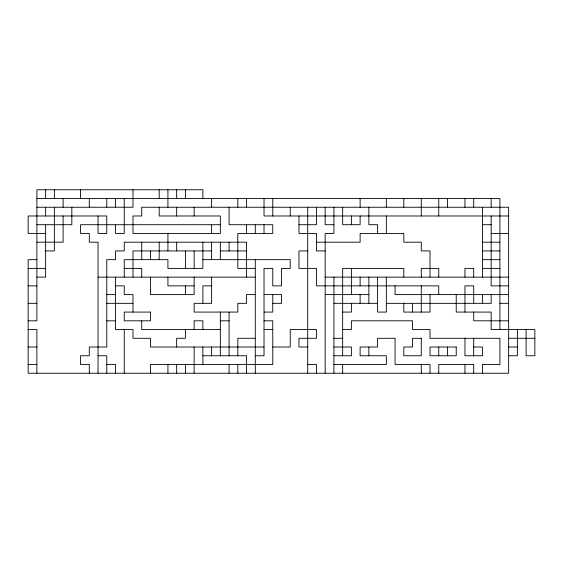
<?xml version="1.0" encoding="UTF-8"?>
<svg xmlns="http://www.w3.org/2000/svg" width="563" height="563" viewBox="0 0 563 563"><rect width="100%" height="100%" fill="white"/><g stroke="black" fill="none" stroke-linecap="round" stroke-linejoin="round"><path stroke-width="0.84" d="M36.884 198.507L499.902 198.507L499.902 329.552M36.884 207.24L132.988 207.24L132.988 189.773M508.642 215.981L264.026 215.981L264.026 198.507M36.884 224.714L71.832 224.714L71.832 207.24M220.344 224.714L80.565 224.714L80.565 233.448L89.306 233.448L89.306 242.189L98.039 242.189L98.039 373.227M298.974 224.714L316.448 224.714L316.448 207.24M333.915 224.714L325.182 224.714L325.182 207.24M482.435 224.714L491.168 224.714M45.624 233.448L28.15 233.448L28.15 215.981L106.773 215.981L106.773 233.448L98.039 233.448L98.039 215.981M491.168 233.448L508.642 233.448M36.884 242.189L63.098 242.189L63.098 215.981M316.448 242.189L360.123 242.189L360.123 233.448L403.805 233.448L403.805 242.189L421.279 242.189L421.279 250.922L430.012 250.922L430.012 277.13M482.435 242.189L499.902 242.189M45.624 250.922L54.358 250.922L54.358 207.24M211.611 250.922L132.988 250.922L132.988 277.13M220.344 250.922L246.552 250.922M307.708 250.922L298.974 250.922L298.974 268.396L316.448 268.396L316.448 285.87L438.753 285.87L438.753 294.604M325.182 250.922L316.448 250.922L316.448 233.448L298.974 233.448L298.974 215.981M482.435 250.922L499.902 250.922M36.884 259.663L28.15 259.663L28.15 373.227L508.642 373.227L508.642 207.24L141.721 207.24L141.721 215.981L132.988 215.981L132.988 233.448L220.344 233.448L220.344 215.981L159.195 215.981L159.195 207.24M202.877 259.663L290.234 259.663L290.234 268.396L281.5 268.396L281.5 285.87L272.766 285.87L272.766 268.396L264.026 268.396L264.026 355.76L255.292 355.76M482.435 259.663L499.902 259.663M28.15 268.396L45.624 268.396M124.247 268.396L141.721 268.396L141.721 277.13M255.292 268.396L237.818 268.396L237.818 233.448L272.766 233.448L272.766 224.714L229.085 224.714L229.085 207.24M482.435 268.396L499.902 268.396M36.884 277.13L45.624 277.13L45.624 224.714M98.039 277.13L255.292 277.13M325.182 277.13L508.642 277.13M28.15 285.87L36.884 285.87M115.514 285.87L124.247 285.87L124.247 294.604L132.988 294.604L132.988 312.078M194.136 285.87L167.929 285.87L167.929 277.13M211.611 285.87L202.877 285.87L202.877 303.337M508.642 285.87L491.168 285.87L491.168 215.981M106.773 294.604L115.514 294.604M255.292 294.604L246.552 294.604L246.552 303.337L237.818 303.337L237.818 312.078L194.136 312.078L194.136 303.337L211.611 303.337L211.611 277.13M264.026 294.604L281.5 294.604L281.5 303.337L272.766 303.337M325.182 294.604L368.864 294.604M508.642 294.604L395.071 294.604L395.071 285.87M28.15 303.337L36.884 303.337M106.773 303.337L132.988 303.337M333.915 303.337L377.597 303.337M386.338 303.337L491.168 303.337L491.168 294.604M499.902 303.337L508.642 303.337M264.026 312.078L272.766 312.078L272.766 294.604M342.656 312.078L351.389 312.078L351.389 303.337M28.15 320.811L36.884 320.811L36.884 189.773L202.877 189.773L202.877 198.507M106.773 320.811L115.514 320.811M220.344 320.811L229.085 320.811M264.026 320.811L272.766 320.811L272.766 364.493L150.455 364.493L150.455 373.227M508.642 320.811L473.694 320.811L473.694 312.078M28.15 329.552L36.884 329.552L36.884 373.227M220.344 329.552L141.721 329.552L141.721 320.811M264.026 329.552L272.766 329.552M342.656 329.552L351.389 329.552L351.389 320.811L412.545 320.811L412.545 329.552L430.012 329.552L430.012 338.286L499.902 338.286L499.902 364.493L482.435 364.493L482.435 373.227M255.292 338.286L237.818 338.286L237.818 355.76M333.915 338.286L342.656 338.286M508.642 338.286L534.85 338.286M28.15 347.019L36.884 347.019M264.026 347.019L150.455 347.019L150.455 338.286L132.988 338.286L132.988 329.552L115.514 329.552L115.514 277.13M272.766 347.019L290.234 347.019L290.234 329.552L316.448 329.552L316.448 338.286L298.974 338.286L298.974 347.019L307.708 347.019M333.915 347.019L351.389 347.019L351.389 355.76L333.915 355.76M473.694 347.019L482.435 347.019L482.435 355.76L464.961 355.76L464.961 338.286M508.642 347.019L517.376 347.019M98.039 355.76L106.773 355.76L106.773 373.227M202.877 355.76L246.552 355.76L246.552 373.227M508.642 355.76L517.376 355.76L517.376 329.552M28.15 364.493L36.884 364.493M106.773 364.493L115.514 364.493L115.514 373.227M307.708 364.493L316.448 364.493L316.448 373.227M333.915 364.493L386.338 364.493L386.338 355.76L360.123 355.76L360.123 347.019L377.597 347.019L377.597 338.286L395.071 338.286L395.071 364.493L430.012 364.493L430.012 373.227M526.116 329.552L526.116 355.76L534.85 355.76L534.85 329.552L491.168 329.552L491.168 312.078L456.227 312.078L456.227 294.604M491.168 198.507L491.168 207.24M482.435 207.24L482.435 277.13M482.435 294.604L482.435 303.337M473.694 198.507L473.694 207.24M473.694 277.13L473.694 268.396L464.961 268.396L464.961 277.13M473.694 303.337L473.694 285.87L464.961 285.87L464.961 312.078M473.694 338.286L473.694 355.76M473.694 373.227L473.694 364.493L438.753 364.493L438.753 373.227M464.961 198.507L464.961 207.24M464.961 364.493L464.961 373.227M447.486 198.507L447.486 207.24M447.486 347.019L447.486 355.76M438.753 198.507L438.753 215.981M438.753 277.13L438.753 268.396L421.279 268.396L421.279 277.13M438.753 347.019L438.753 355.76M430.012 294.604L430.012 312.078L403.805 312.078L403.805 303.337M421.279 198.507L421.279 215.981M421.279 285.87L421.279 312.078M421.279 364.493L421.279 373.227M412.545 303.337L412.545 312.078M403.805 198.507L403.805 207.24M403.805 277.13L403.805 268.396L342.656 268.396L342.656 355.76M386.338 198.507L386.338 207.24M386.338 215.981L386.338 233.448M386.338 277.13L386.338 312.078L377.597 312.078L377.597 277.13M377.597 233.448L377.597 224.714L368.864 224.714L368.864 207.24M368.864 277.13L368.864 303.337M368.864 347.019L368.864 355.76M360.123 198.507L360.123 207.24M360.123 215.981L360.123 224.714L342.656 224.714L342.656 207.24M360.123 277.13L360.123 285.87M360.123 294.604L360.123 303.337M351.389 215.981L351.389 224.714M351.389 268.396L351.389 294.604M342.656 364.493L342.656 373.227M333.915 207.24L333.915 233.448L325.182 233.448L325.182 373.227M333.915 277.13L333.915 373.227M307.708 207.24L307.708 373.227M290.234 207.24L290.234 215.981M272.766 198.507L272.766 215.981M264.026 224.714L264.026 233.448M255.292 224.714L255.292 233.448M255.292 259.663L255.292 373.227M246.552 198.507L246.552 207.24M246.552 224.714L246.552 233.448M246.552 277.13L246.552 242.189L124.247 242.189L124.247 250.922L115.514 250.922L115.514 259.663L106.773 259.663L106.773 347.019L89.306 347.019L89.306 355.76L80.565 355.76L80.565 364.493L89.306 364.493L89.306 373.227M237.818 198.507L237.818 207.24M237.818 364.493L237.818 373.227M229.085 242.189L229.085 250.922M229.085 312.078L229.085 355.76M229.085 364.493L229.085 373.227M220.344 242.189L220.344 259.663M220.344 312.078L220.344 355.76M211.611 198.507L211.611 207.24M211.611 224.714L211.611 233.448M211.611 242.189L211.611 259.663M211.611 347.019L211.611 355.76M202.877 242.189L202.877 268.396L167.929 268.396L167.929 259.663L124.247 259.663L124.247 277.13M202.877 329.552L202.877 320.811L194.136 320.811L194.136 329.552M202.877 347.019L202.877 364.493M194.136 207.24L194.136 215.981M194.136 250.922L194.136 268.396M194.136 277.13L194.136 294.604L150.455 294.604L150.455 277.13M194.136 347.019L194.136 373.227M185.403 189.773L185.403 198.507M185.403 250.922L185.403 268.396M185.403 285.87L185.403 294.604M185.403 329.552L185.403 338.286L176.662 338.286L176.662 347.019M185.403 364.493L185.403 373.227M176.662 189.773L176.662 198.507M176.662 207.24L176.662 215.981M176.662 242.189L176.662 250.922M176.662 364.493L176.662 373.227M167.929 189.773L167.929 207.24M167.929 233.448L167.929 250.922M167.929 364.493L167.929 373.227M159.195 189.773L159.195 198.507M159.195 242.189L159.195 259.663M150.455 250.922L150.455 259.663M141.721 242.189L141.721 259.663M124.247 198.507L124.247 233.448L115.514 233.448L115.514 224.714M124.247 329.552L124.247 373.227M115.514 198.507L115.514 207.24M106.773 198.507L106.773 207.24M89.306 198.507L89.306 207.24M80.565 189.773L80.565 198.507M63.098 198.507L63.098 207.24M54.358 189.773L54.358 198.507M45.624 189.773L45.624 198.507M45.624 207.24L45.624 215.981M150.455 312.078L124.247 312.078L124.247 320.811L150.455 320.811L150.455 312.078M421.279 338.286L412.545 338.286L412.545 347.019L403.805 347.019L403.805 355.76L421.279 355.76L421.279 338.286M456.227 347.019L430.012 347.019L430.012 355.76L456.227 355.76L456.227 347.019"/></g></svg>
